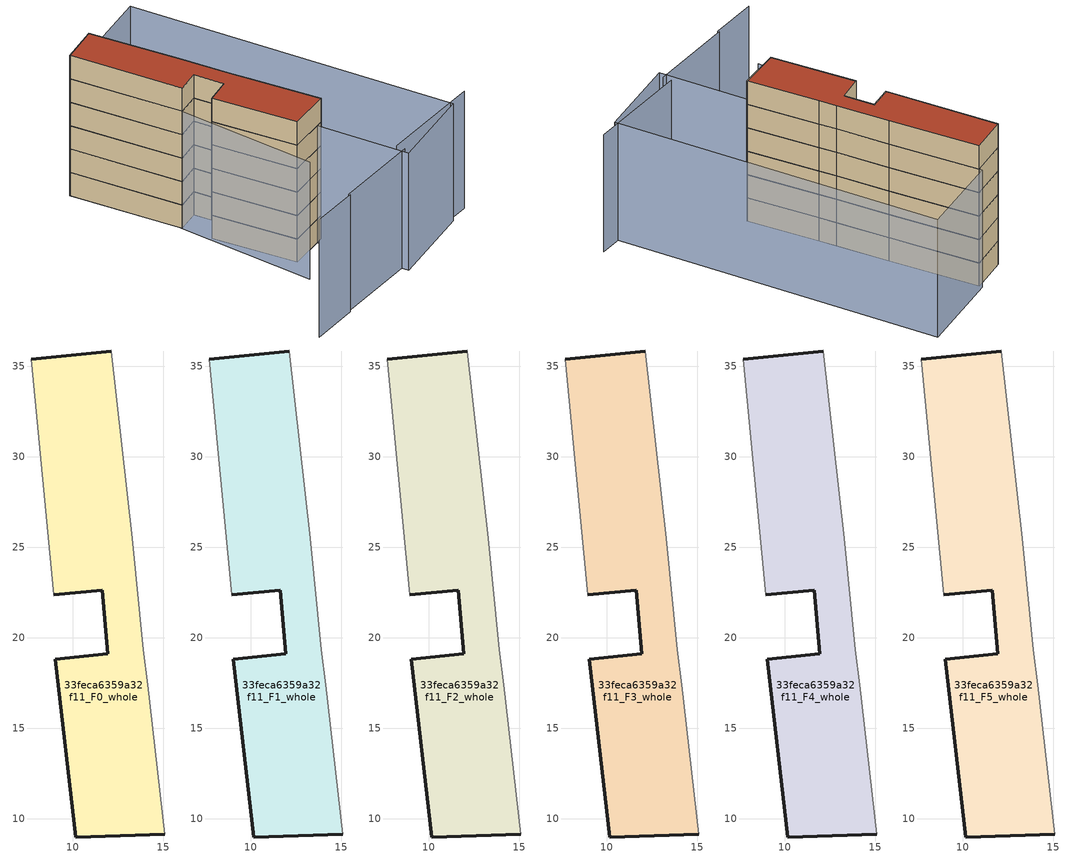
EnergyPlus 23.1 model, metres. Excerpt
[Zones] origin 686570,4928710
33feca6359a32f11_F0_whole
 floor ground (EU_floor_Construction): 15.1,9.12 14.14,17.4 13.91,19.34 13.3,25.49 12.12,35.84 7.7,35.39 8.95,22.37 11.63,22.61 11.94,19.12 9.05,18.79 10.17,8.98 z0
 wall outside (EU_wall_Construction): 7.7,35.39 12.12,35.84 / 15.1,9.12 10.17,8.98 9.05,18.79 11.94,19.12 11.63,22.61 8.95,22.37 z0:3
 wall adiabatic (EU_wall_Construction): 8.95,22.37 7.7,35.39 / 12.12,35.84 13.3,25.49 13.91,19.34 14.14,17.4 15.1,9.12 z0:3
33feca6359a32f11_F1_whole
 floor to 33feca6359a32f11_F0_whole (EU_floor_Construction): 15.1,9.12 14.14,17.4 13.91,19.34 13.3,25.49 12.12,35.84 7.7,35.39 8.95,22.37 11.63,22.61 11.94,19.12 9.05,18.79 10.17,8.98 z3
 wall outside (EU_wall_Construction): 7.7,35.39 12.12,35.84 / 15.1,9.12 10.17,8.98 9.05,18.79 11.94,19.12 11.63,22.61 8.95,22.37 z3:6
 wall adiabatic (EU_wall_Construction): 8.95,22.37 7.7,35.39 / 12.12,35.84 13.3,25.49 13.91,19.34 14.14,17.4 15.1,9.12 z3:6
33feca6359a32f11_F2_whole
 floor to 33feca6359a32f11_F1_whole (EU_floor_Construction): 15.1,9.12 14.14,17.4 13.91,19.34 13.3,25.49 12.12,35.84 7.7,35.39 8.95,22.37 11.63,22.61 11.94,19.12 9.05,18.79 10.17,8.98 z6
 wall outside (EU_wall_Construction): 7.7,35.39 12.12,35.84 / 15.1,9.12 10.17,8.98 9.05,18.79 11.94,19.12 11.63,22.61 8.95,22.37 z6:9
 wall adiabatic (EU_wall_Construction): 8.95,22.37 7.7,35.39 / 12.12,35.84 13.3,25.49 13.91,19.34 14.14,17.4 15.1,9.12 z6:9
33feca6359a32f11_F3_whole
 floor to 33feca6359a32f11_F2_whole (EU_floor_Construction): 15.1,9.12 14.14,17.4 13.91,19.34 13.3,25.49 12.12,35.84 7.7,35.39 8.95,22.37 11.63,22.61 11.94,19.12 9.05,18.79 10.17,8.98 z9
 wall outside (EU_wall_Construction): 7.7,35.39 12.12,35.84 / 15.1,9.12 10.17,8.98 9.05,18.79 11.94,19.12 11.63,22.61 8.95,22.37 z9:12
 wall adiabatic (EU_wall_Construction): 8.95,22.37 7.7,35.39 / 12.12,35.84 13.3,25.49 13.91,19.34 14.14,17.4 15.1,9.12 z9:12
33feca6359a32f11_F4_whole
 floor to 33feca6359a32f11_F3_whole (EU_floor_Construction): 15.1,9.12 14.14,17.4 13.91,19.34 13.3,25.49 12.12,35.84 7.7,35.39 8.95,22.37 11.63,22.61 11.94,19.12 9.05,18.79 10.17,8.98 z12
 wall outside (EU_wall_Construction): 7.7,35.39 12.12,35.84 / 15.1,9.12 10.17,8.98 9.05,18.79 11.94,19.12 11.63,22.61 8.95,22.37 z12:15
 wall adiabatic (EU_wall_Construction): 8.95,22.37 7.7,35.39 / 12.12,35.84 13.3,25.49 13.91,19.34 14.14,17.4 15.1,9.12 z12:15
33feca6359a32f11_F5_whole
 floor to 33feca6359a32f11_F4_whole (EU_floor_Construction): 15.1,9.12 14.14,17.4 13.91,19.34 13.3,25.49 12.12,35.84 7.7,35.39 8.95,22.37 11.63,22.61 11.94,19.12 9.05,18.79 10.17,8.98 z15
 wall outside (EU_wall_Construction): 7.7,35.39 12.12,35.84 / 15.1,9.12 10.17,8.98 9.05,18.79 11.94,19.12 11.63,22.61 8.95,22.37 z15:18
 wall adiabatic (EU_wall_Construction): 8.95,22.37 7.7,35.39 / 12.12,35.84 13.3,25.49 13.91,19.34 14.14,17.4 15.1,9.12 z15:18
 roof outside (EU_roof_Construction): 12.12,35.84 13.3,25.49 13.91,19.34 14.14,17.4 15.1,9.12 10.17,8.98 9.05,18.79 11.94,19.12 11.63,22.61 8.95,22.37 7.7,35.39 z18
shading: 15.65,0.14 27.64,-0.63 / 5.59,-0.22 15.59,-0.86 / 0.07,-0.06 5.59,-0.41 / 9.48,35.32 8.3,6.22 / 22.09,36.98 25.14,-0.84 / 25.14,-0.84 15.14,-1.64 / 15.14,-1.64 12.1,36.18 / 12.1,36.18 22.09,36.98 z0:15
[Building]
EU S2 Campaign: North Axis=0; Terrain=City; Solar Distribution=FullExterior
[Site:Location]
Bologna: Latitude=44.5; Longitude=11.25; Time Zone=1; Elevation=37
[SizingPeriod:WeatherFileDays]
AnnualSizingPeriod: Begin Month=1; Begin Day of Month=1; End Month=12; End Day of Month=31; Day of Week for Start Day=Monday; Use Weather File Daylight Saving Period=No; Use Weather File Rain and Snow Indicators=No
[MATERIAL]
EU_InternalMass_Material: Roughness=MediumRough; Thickness=0.1; Conductivity=1; Density=1800; Specific Heat=900; Thermal Absorptance=0.9; Solar Absorptance=0.7; Visible Absorptance=0.7
[MATERIAL:NOMASS] Roughness=MediumRough; Thermal Absorptance=0.9; Solar Absorptance=0.7; Visible Absorptance=0.7
Name | Thermal Resistance
EU_wall_NoMass | 0.905828
EU_roof_NoMass | 0.37593
EU_floor_NoMass | 0.67114
[CONSTRUCTION]
EU_wall_Construction: EU_wall_NoMass
EU_roof_Construction: EU_roof_NoMass
EU_floor_Construction: EU_floor_NoMass
EU_InternalMass_Construction: EU_InternalMass_Material
[ZONE] Type=1; Multiplier=1; Ceiling Height=autocalculate; Floor Area=autocalculate; Part of Total Floor Area=Yes
Name | Volume
33feca6359a32f11_F0_whole | 348.004
33feca6359a32f11_F1_whole; 33feca6359a32f11_F2_whole; 33feca6359a32f11_F3_whole; 33feca6359a32f11_F4_whole; 33feca6359a32f11_F5_whole | 348.005
[INTERNALMASS] Construction=EU_InternalMass_Construction; Surface Area=116.002
Name | Zone or ZoneList
33feca6359a32f11_F0_whole_EU_InternalMass | 33feca6359a32f11_F0_whole
33feca6359a32f11_F1_whole_EU_InternalMass | 33feca6359a32f11_F1_whole
33feca6359a32f11_F2_whole_EU_InternalMass | 33feca6359a32f11_F2_whole
33feca6359a32f11_F3_whole_EU_InternalMass | 33feca6359a32f11_F3_whole
33feca6359a32f11_F4_whole_EU_InternalMass | 33feca6359a32f11_F4_whole
33feca6359a32f11_F5_whole_EU_InternalMass | 33feca6359a32f11_F5_whole
[OTHEREQUIPMENT] Fuel Type=Electricity; Design Level Calculation Method=Watts/Area; Power per Zone Floor Area=1; Fraction Latent=0; Fraction Radiant=0; Fraction Lost=0; Carbon Dioxide Generation Rate=0; EndUse Subcategory=EU_Step8_InternalGains
Name | Zone or ZoneList or Space or SpaceList | Schedule
EU_Step8_InternalGain_33feca6359a32f11_F0_whole_f000 | 33feca6359a32f11_F0_whole | EU_Step8_GainSchedule_33feca6359a32f11_F0_whole_f000
EU_Step8_InternalGain_33feca6359a32f11_F1_whole_f000 | 33feca6359a32f11_F1_whole | EU_Step8_GainSchedule_33feca6359a32f11_F1_whole_f000
EU_Step8_InternalGain_33feca6359a32f11_F2_whole_f000 | 33feca6359a32f11_F2_whole | EU_Step8_GainSchedule_33feca6359a32f11_F2_whole_f000
EU_Step8_InternalGain_33feca6359a32f11_F3_whole_f000 | 33feca6359a32f11_F3_whole | EU_Step8_GainSchedule_33feca6359a32f11_F3_whole_f000
EU_Step8_InternalGain_33feca6359a32f11_F4_whole_f000 | 33feca6359a32f11_F4_whole | EU_Step8_GainSchedule_33feca6359a32f11_F4_whole_f000
EU_Step8_InternalGain_33feca6359a32f11_F5_whole_f000 | 33feca6359a32f11_F5_whole | EU_Step8_GainSchedule_33feca6359a32f11_F5_whole_f000
[ZONEVENTILATION:DESIGNFLOWRATE] Schedule=EU_AlwaysOn; Design Flow Rate Calculation Method=AirChanges/Hour; Air Changes per Hour=0.73129; Ventilation Type=Natural; Fan Pressure Rise=0; Fan Total Efficiency=1; Constant Term Coefficient=1; Temperature Term Coefficient=0; Velocity Term Coefficient=0; Velocity Squared Term Coefficient=0; Minimum Indoor Temperature=-100; Maximum Indoor Temperature=100; Delta Temperature=-100; Minimum Outdoor Temperature=-100; Maximum Outdoor Temperature=100; Maximum Wind Speed=40
Name | Zone or ZoneList or Space or SpaceList
EU_ConstantAir_33feca6359a32f11_F0_whole | 33feca6359a32f11_F0_whole
EU_ConstantAir_33feca6359a32f11_F1_whole | 33feca6359a32f11_F1_whole
EU_ConstantAir_33feca6359a32f11_F2_whole | 33feca6359a32f11_F2_whole
EU_ConstantAir_33feca6359a32f11_F3_whole | 33feca6359a32f11_F3_whole
EU_ConstantAir_33feca6359a32f11_F4_whole | 33feca6359a32f11_F4_whole
EU_ConstantAir_33feca6359a32f11_F5_whole | 33feca6359a32f11_F5_whole
[HVACTEMPLATE:THERMOSTAT] Constant Heating Setpoint=20; Constant Cooling Setpoint=50
EU_HeatOnly_33feca6359a32f11_F0_whole; EU_HeatOnly_33feca6359a32f11_F1_whole; EU_HeatOnly_33feca6359a32f11_F2_whole; EU_HeatOnly_33feca6359a32f11_F3_whole; EU_HeatOnly_33feca6359a32f11_F4_whole; EU_HeatOnly_33feca6359a32f11_F5_whole
[HVACTEMPLATE:ZONE:IDEALLOADSAIRSYSTEM] System Availability Schedule=EU_AlwaysOn; Maximum Heating Supply Air Temperature=50; Minimum Cooling Supply Air Temperature=13; Maximum Heating Supply Air Humidity Ratio=0.0156; Minimum Cooling Supply Air Humidity Ratio=0.0077; Heating Limit=NoLimit; Cooling Limit=NoLimit; Heating Availability Schedule=EU_AlwaysOn; Cooling Availability Schedule=EU_CoolingOff; Dehumidification Control Type=ConstantSensibleHeatRatio; Cooling Sensible Heat Ratio=0.7; Dehumidification Setpoint=60; Humidification Control Type=None; Humidification Setpoint=30; Outdoor Air Method=None; Outdoor Air Flow Rate per Person=0.00944; Outdoor Air Flow Rate per Zone Floor Area=0; Outdoor Air Flow Rate per Zone=0; Demand Controlled Ventilation Type=None; Outdoor Air Economizer Type=NoEconomizer; Heat Recovery Type=None; Sensible Heat Recovery Effectiveness=0.7; Latent Heat Recovery Effectiveness=0.65
Name | Template Thermostat
33feca6359a32f11_F0_whole | EU_HeatOnly_33feca6359a32f11_F0_whole
33feca6359a32f11_F1_whole | EU_HeatOnly_33feca6359a32f11_F1_whole
33feca6359a32f11_F2_whole | EU_HeatOnly_33feca6359a32f11_F2_whole
33feca6359a32f11_F3_whole | EU_HeatOnly_33feca6359a32f11_F3_whole
33feca6359a32f11_F4_whole | EU_HeatOnly_33feca6359a32f11_F4_whole
33feca6359a32f11_F5_whole | EU_HeatOnly_33feca6359a32f11_F5_whole
[SIZING:ZONE] Zone Cooling Design Supply Air Temperature Input Method=SupplyAirTemperature; Zone Cooling Design Supply Air Temperature=13; Zone Heating Design Supply Air Temperature Input Method=SupplyAirTemperature; Zone Heating Design Supply Air Temperature=50; Zone Cooling Design Supply Air Humidity Ratio=0.008; Zone Heating Design Supply Air Humidity Ratio=0.008; Cooling Design Air Flow Method=DesignDay; Cooling Design Air Flow Rate=0; Cooling Minimum Air Flow per Zone Floor Area=0.000762; Cooling Minimum Air Flow=0; Cooling Minimum Air Flow Fraction=0.2; Heating Design Air Flow Method=DesignDay; Heating Design Air Flow Rate=0; Heating Maximum Air Flow per Zone Floor Area=0.002032; Heating Maximum Air Flow=0.141576; Heating Maximum Air Flow Fraction=0.3; Account for Dedicated Outdoor Air System=No; Dedicated Outdoor Air System Control Strategy=NeutralSupplyAir; Dedicated Outdoor Air Low Setpoint Temperature for Design=autosize; Dedicated Outdoor Air High Setpoint Temperature for Design=autosize; Zone Load Sizing Method=Sensible Load Only No Latent Load; Zone Latent Cooling Design Supply Air Humidity Ratio Input Method=HumidityRatioDifference; Zone Cooling Design Supply Air Humidity Ratio Difference=0.005; Zone Latent Heating Design Supply Air Humidity Ratio Input Method=HumidityRatioDifference; Zone Humidification Design Supply Air Humidity Ratio Difference=0.005
33feca6359a32f11_F0_whole; 33feca6359a32f11_F1_whole; 33feca6359a32f11_F2_whole; 33feca6359a32f11_F3_whole; 33feca6359a32f11_F4_whole; 33feca6359a32f11_F5_whole
[SCHEDULE:CONSTANT]
Name | Hourly Value
EU_AlwaysOn | 1
EU_CoolingOff | 0
[SCHEDULE:FILE] Column Number=1; Rows to Skip at Top=0; Number of Hours of Data=8760; Column Separator=Comma; Interpolate to Timestep=No; Minutes per Item=60; Adjust Schedule for Daylight Savings=Yes
Name | File
EU_Step8_GainSchedule_33feca6359a32f11_F0_whole_f000 | ../../schedules/33feca6359a32f11/33feca6359a32f11_F0_whole_f000_gain.csv
EU_Step8_GainSchedule_33feca6359a32f11_F1_whole_f000 | ../../schedules/33feca6359a32f11/33feca6359a32f11_F1_whole_f000_gain.csv
EU_Step8_GainSchedule_33feca6359a32f11_F2_whole_f000 | ../../schedules/33feca6359a32f11/33feca6359a32f11_F2_whole_f000_gain.csv
EU_Step8_GainSchedule_33feca6359a32f11_F3_whole_f000 | ../../schedules/33feca6359a32f11/33feca6359a32f11_F3_whole_f000_gain.csv
EU_Step8_GainSchedule_33feca6359a32f11_F4_whole_f000 | ../../schedules/33feca6359a32f11/33feca6359a32f11_F4_whole_f000_gain.csv
EU_Step8_GainSchedule_33feca6359a32f11_F5_whole_f000 | ../../schedules/33feca6359a32f11/33feca6359a32f11_F5_whole_f000_gain.csv
